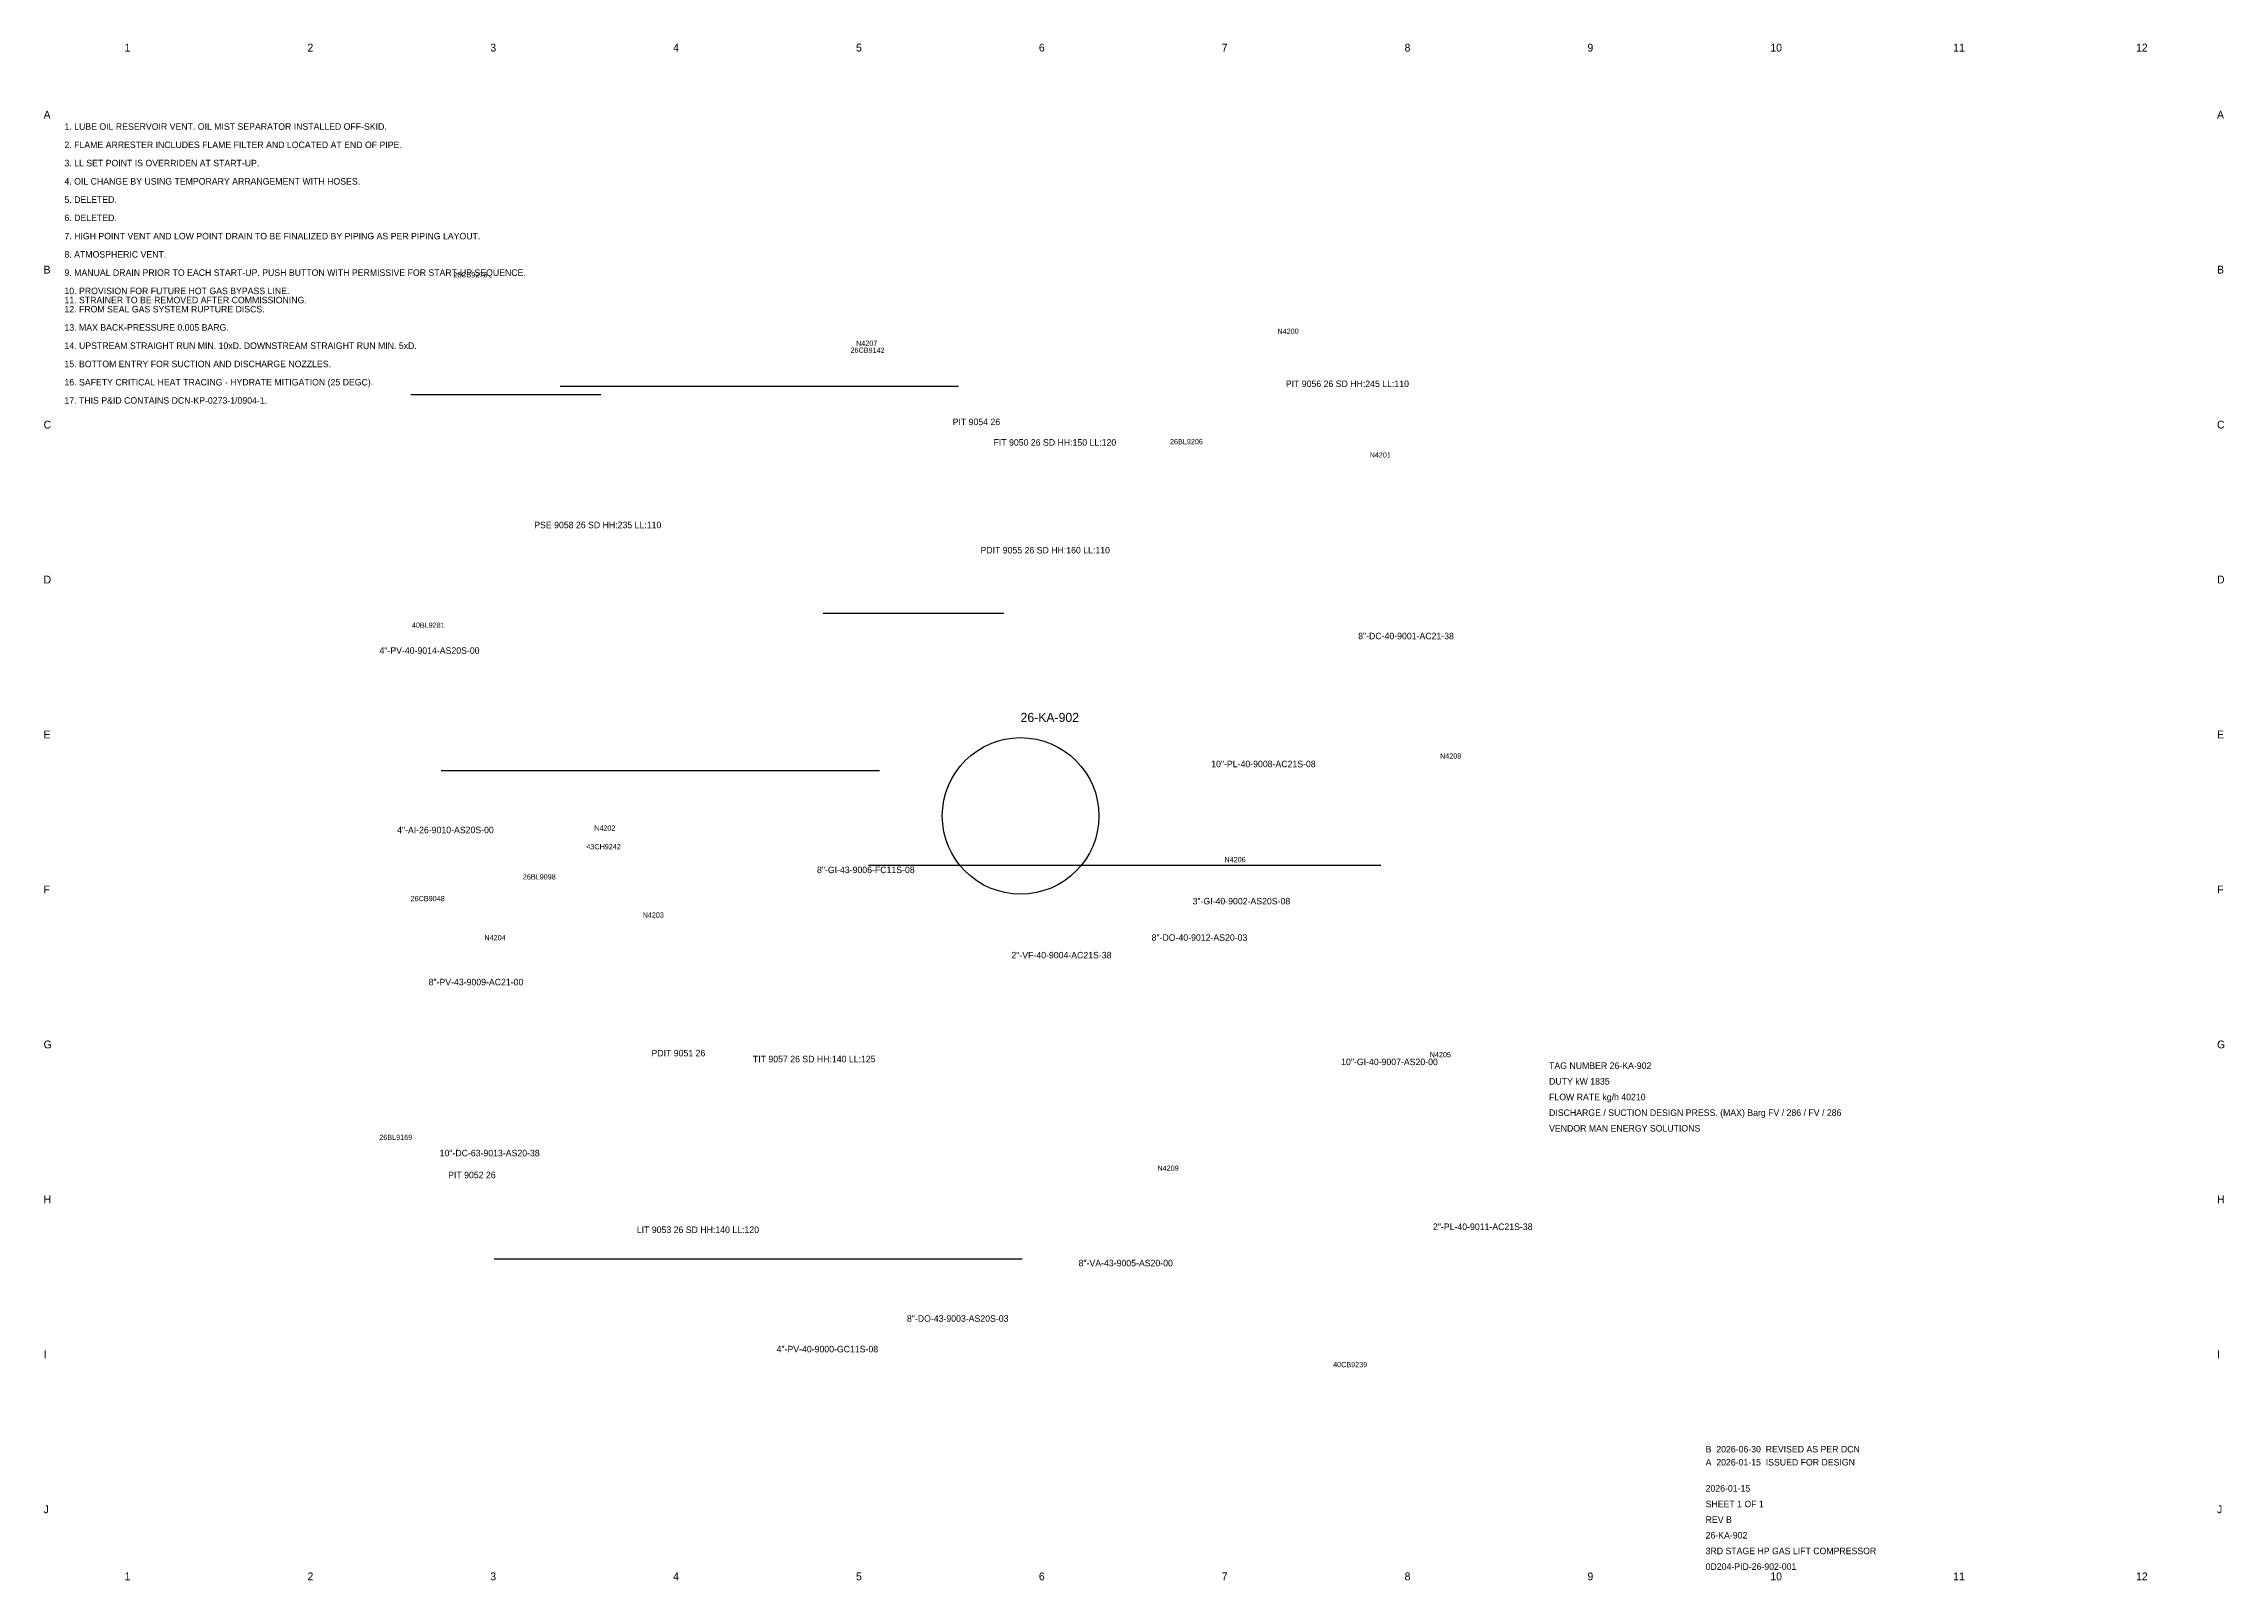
# Model space of a CAD drawing. Header units: metres. Extents: x 4 to 840, y 4 to 593.
import ezdxf

# ---------------------------------------------------------------- set-up
doc = ezdxf.new("R2010")
doc.units = ezdxf.units.M
for name, color, linetype in [('BORDER', 7, 'Continuous'), ('GEOM', 7, 'Continuous'), ('INSTR', 7, 'Continuous'), ('NOTES', 7, 'Continuous'), ('TEXT', 7, 'Continuous'), ('TITLE', 7, 'Continuous')]:
    doc.layers.add(name, color=color, linetype=linetype)

msp = doc.modelspace()

# ---------------------------------------------------------------- linework, layer by layer
at = {"layer": 'GEOM'}
for p, q in [((201.95, 461.67), (354.62, 461.67)), ((144.7, 458.55), (217.52, 458.55)), ((302.84, 374.7), (371.99, 374.7)), ((156.37, 314.44), (324.41, 314.44)), ((320.1, 278.12), (516.53, 278.12)), ((176.67, 127.24), (379.11, 127.24))]:
    msp.add_line(p, q, dxfattribs=at)
msp.add_circle((378.45, 297), 30, dxfattribs=at)

# ---------------------------------------------------------------- texts
at = {"layer": 'BORDER'}
for s, p in [('1', (35.04, 590)), ('2', (105.12, 590)), ('3', (175.21, 590)), ('4', (245.29, 590)), ('5', (315.38, 590)), ('6', (385.46, 590)), ('7', (455.54, 590)), ('8', (525.62, 590)), ('9', (595.71, 590)), ('10', (665.79, 590)), ('11', (735.88, 590)), ('12', (805.96, 590)), ('A', (4, 564.3)), ('A', (837, 564.3)), ('B', (4, 504.9)), ('B', (837, 504.9)), ('C', (4, 445.5)), ('C', (837, 445.5)), ('D', (4, 386.1)), ('D', (837, 386.1)), ('E', (4, 326.7)), ('E', (837, 326.7)), ('F', (4, 267.3)), ('F', (837, 267.3)), ('G', (4, 207.9)), ('G', (837, 207.9)), ('H', (4, 148.5)), ('H', (837, 148.5)), ('I', (4, 89.1)), ('I', (837, 89.1)), ('J', (4, 29.7)), ('J', (837, 29.7)), ('1', (35.04, 4)), ('2', (105.12, 4)), ('3', (175.21, 4)), ('4', (245.29, 4)), ('5', (315.38, 4)), ('6', (385.46, 4)), ('7', (455.54, 4)), ('8', (525.62, 4)), ('9', (595.71, 4)), ('10', (665.79, 4)), ('11', (735.88, 4)), ('12', (805.96, 4))]:
    msp.add_text(s, height=3, dxfattribs=at).set_placement(p)
at = {"layer": 'INSTR'}
for s, p in [('PIT 9056 26 SD HH:245 LL:110', (480.09, 461.39)), ('PIT 9054 26', (352.41, 446.79)), ('FIT 9050 26 SD HH:150 LL:120', (368.08, 438.92)), ('PSE 9058 26 SD HH:235 LL:110', (192.05, 407.28)), ('PDIT 9055 26 SD HH:160 LL:110', (363.07, 397.6)), ('PDIT 9051 26', (236.98, 204.83)), ('TIT 9057 26 SD HH:140 LL:125', (275.85, 202.55)), ('PIT 9052 26', (159.05, 158.11)), ('LIT 9053 26 SD HH:140 LL:120', (231.36, 137.12))]:
    msp.add_text(s, height=2.5, dxfattribs=at).set_placement(p)
at = {"layer": 'NOTES'}
for s, p in [('1. LUBE OIL RESERVOIR VENT. OIL MIST SEPARATOR INSTALLED OFF-SKID.', (12, 560)), ('2. FLAME ARRESTER INCLUDES FLAME FILTER AND LOCATED AT END OF PIPE.', (12, 553)), ('3. LL SET POINT IS OVERRIDEN AT START-UP.', (12, 546)), ('4. OIL CHANGE BY USING TEMPORARY ARRANGEMENT WITH HOSES.', (12, 539)), ('5. DELETED.', (12, 532)), ('6. DELETED.', (12, 525)), ('7. HIGH POINT VENT AND LOW POINT DRAIN TO BE FINALIZED BY PIPING AS PER PIPING LAYOUT.', (12, 518)), ('8. ATMOSPHERIC VENT.', (12, 511)), ('9. MANUAL DRAIN PRIOR TO EACH START-UP. PUSH BUTTON WITH PERMISSIVE FOR START-UP SEQUENCE.', (12, 504)), ('10. PROVISION FOR FUTURE HOT GAS BYPASS LINE.', (12, 497)), ('11. STRAINER TO BE REMOVED AFTER COMMISSIONING.', (12, 493.5)), ('12. FROM SEAL GAS SYSTEM RUPTURE DISCS.', (12, 490)), ('13. MAX BACK-PRESSURE 0.005 BARG.', (12, 483)), ('14. UPSTREAM STRAIGHT RUN MIN. 10xD. DOWNSTREAM STRAIGHT RUN MIN. 5xD.', (12, 476)), ('15. BOTTOM ENTRY FOR SUCTION AND DISCHARGE NOZZLES.', (12, 469)), ('16. SAFETY CRITICAL HEAT TRACING - HYDRATE MITIGATION (25 DEGC).', (12, 462)), ('17. THIS P&ID CONTAINS DCN-KP-0273-1/0904-1.', (12, 455))]:
    msp.add_text(s, height=2.5, dxfattribs=at).set_placement(p)
at = {"layer": 'TEXT'}
for s, height, p in [('26CB9276', 2, (161, 503.43)), ('26CB9142', 2, (313.27, 474.51)), ('N4207', 2, (315.4, 477.18)), ('N4200', 2, (476.89, 481.78)), ('26BL9206', 2, (435.71, 439.48)), ('N4201', 2, (512.21, 434.39)), ('40BL9281', 2, (145.14, 369.12)), ('4"-PV-40-9014-AS20S-00', 2.5, (132.73, 359.14)), ('8"-DC-40-9001-AC21-38', 2.5, (507.84, 364.71)), ('26-KA-902', 3.5, (378.45, 333)), ('10"-PL-40-9008-AC21S-08', 2.5, (451.52, 315.67)), ('N4208', 2, (539.21, 318.97)), ('4"-AI-26-9010-AS20S-00', 2.5, (139.49, 290.36)), ('N4202', 2, (215.03, 291.34)), ('43CH9242', 2, (212.02, 284.19)), ('8"-GI-43-9006-FC11S-08', 2.5, (300.43, 275.07)), ('N4206', 2, (456.57, 279.27)), ('26BL9098', 2, (187.69, 272.64)), ('26CB9048', 2, (144.69, 264.32)), ('N4203', 2, (233.58, 258.01)), ('3"-GI-40-9002-AS20S-08', 2.5, (444.37, 263.08)), ('N4204', 2, (172.93, 249.32)), ('8"-DO-40-9012-AS20-03', 2.5, (428.67, 249.12)), ('2"-VF-40-9004-AC21S-38', 2.5, (374.94, 242.38)), ('8"-PV-43-9009-AC21-00', 2.5, (151.57, 232.05)), ('10"-GI-40-9007-AS20-00', 2.5, (501.31, 201.46)), ('N4205', 2, (535.26, 204.49)), ('TAG NUMBER 26-KA-902', 2.5, (581, 200)), ('DUTY kW 1835', 2.5, (581, 194)), ('FLOW RATE kg/h 40210', 2.5, (581, 188)), ('DISCHARGE / SUCTION DESIGN PRESS. (MAX) Barg FV / 286 / FV / 286', 2.5, (581, 182)), ('VENDOR MAN ENERGY SOLUTIONS', 2.5, (581, 176)), ('26BL9169', 2, (132.67, 172.81)), ('10"-DC-63-9013-AS20-38', 2.5, (155.78, 166.51)), ('N4209', 2, (430.9, 160.99)), ('2"-PL-40-9011-AC21S-38', 2.5, (536.5, 138.27)), ('8"-VA-43-9005-AS20-00', 2.5, (400.69, 124.34)), ('8"-DO-43-9003-AS20S-03', 2.5, (334.89, 103.09)), ('4"-PV-40-9000-GC11S-08', 2.5, (284.94, 91.37)), ('40CB9239', 2, (498.23, 85.68))]:
    msp.add_text(s, height=height, dxfattribs=at).set_placement(p)
at = {"layer": 'TITLE'}
for s, p in [('A  2026-01-15  ISSUED FOR DESIGN', (641, 48)), ('B  2026-06-30  REVISED AS PER DCN', (641, 53)), ('SHEET 1 OF 1', (641, 32)), ('2026-01-15', (641, 38)), ('REV B', (641, 26)), ('26-KA-902', (641, 20)), ('3RD STAGE HP GAS LIFT COMPRESSOR', (641, 14)), ('0D204-PID-26-902-001', (641, 8))]:
    msp.add_text(s, height=2.5, dxfattribs=at).set_placement(p)

doc.saveas('drawing.dxf')
